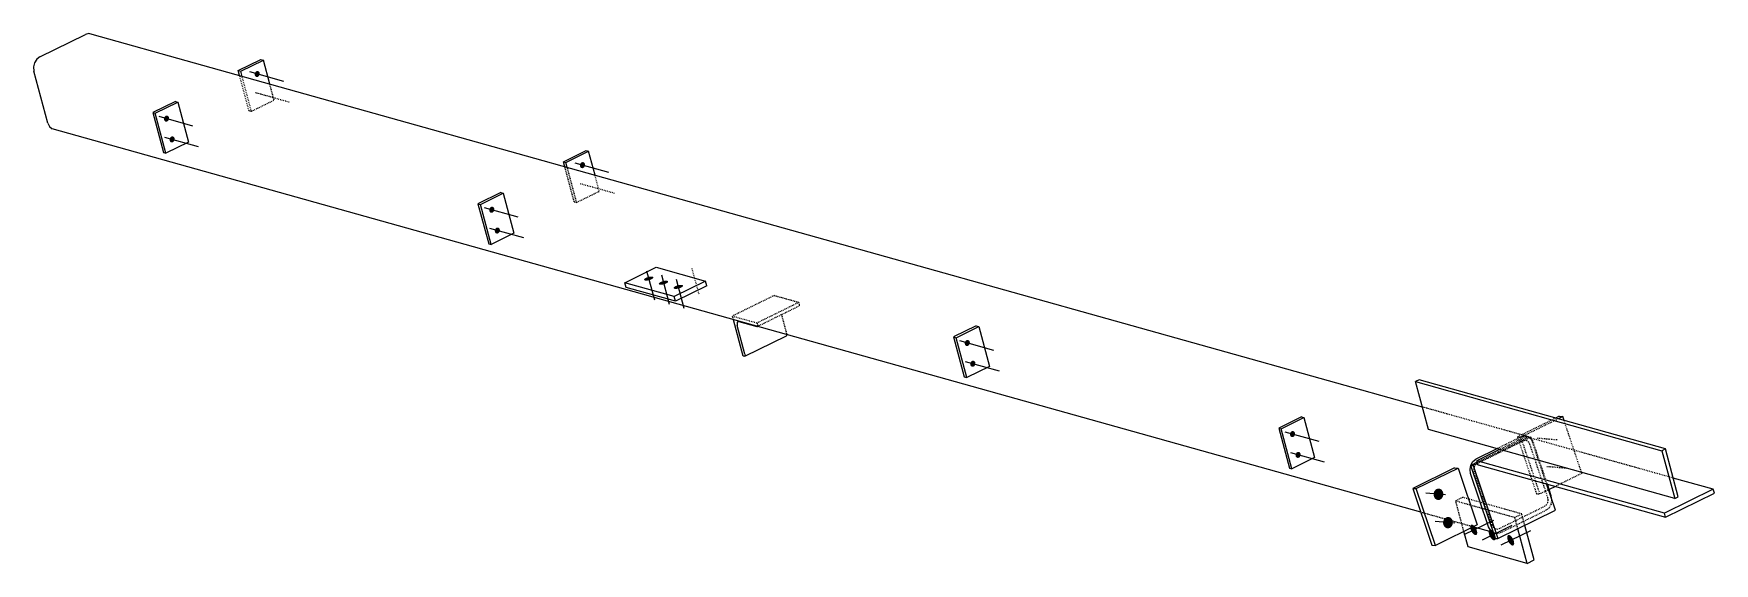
# Model space of a CAD drawing. Header units: millimetres. Extents: x 24 to 45421, y 9 to 1226.
# Drawn here: x 24 to 3841, y 24 to 1226 of the extents above; entities that cross this region are included whole.
import ezdxf

# ---------------------------------------------------------------- set-up
doc = ezdxf.new("R2010")
doc.units = ezdxf.units.MM
doc.linetypes.add('DXK_LINE_DOT2', pattern=[3.9198, 1.9599, -1.9599])
doc.layers.add('STÅL', color=7, linetype='Continuous')

msp = doc.modelspace()

# ---------------------------------------------------------------- hatches: boundary and pattern name
at = {"layer": 'STÅL', "linetype": 'Continuous'}
for points in [[(526.4, 1136.3), (526.9, 1137.7), (527.6, 1138.9), (528.5, 1140), (529.6, 1140.8), (530.7, 1141.4), (531.9, 1141.7), (533.2, 1141.6), (534.3, 1141.3), (535.3, 1140.7), (536.2, 1139.8), (536.9, 1138.8), (537.4, 1137.5), (537.6, 1136.1), (537.6, 1134.7), (537.3, 1133.2), (536.8, 1131.9), (536.1, 1130.6), (535.2, 1129.6), (534.1, 1128.7), (533, 1128.2), (531.7, 1127.9), (530.5, 1127.9), (529.4, 1128.2), (528.4, 1128.8), (527.5, 1129.7), (526.8, 1130.8), (526.3, 1132.1), (526.1, 1133.4), (526.1, 1134.9)], [(320.4, 1035.1), (320.9, 1036.5), (321.6, 1037.7), (322.5, 1038.8), (323.6, 1039.6), (324.8, 1040.2), (326, 1040.4), (327.2, 1040.4), (328.3, 1040.1), (329.4, 1039.5), (330.2, 1038.6), (330.9, 1037.5), (331.4, 1036.3), (331.6, 1034.9), (331.6, 1033.4), (331.3, 1032), (330.8, 1030.6), (330.1, 1029.4), (329.2, 1028.3), (328.1, 1027.5), (327, 1026.9), (325.8, 1026.7), (324.6, 1026.7), (323.4, 1027), (322.4, 1027.6), (321.5, 1028.5), (320.8, 1029.6), (320.3, 1030.8), (320.1, 1032.2), (320.1, 1033.6)], [(333, 987.9), (333.5, 989.3), (334.3, 990.5), (335.2, 991.6), (336.2, 992.4), (337.4, 993), (338.6, 993.2), (339.8, 993.2), (341, 992.9), (342, 992.3), (342.9, 991.4), (343.6, 990.3), (344.1, 989.1), (344.3, 987.7), (344.3, 986.2), (344, 984.8), (343.5, 983.4), (342.8, 982.2), (341.8, 981.1), (340.8, 980.3), (339.6, 979.7), (338.4, 979.5), (337.2, 979.5), (336.1, 979.8), (335, 980.4), (334.1, 981.3), (333.4, 982.4), (333, 983.6), (332.7, 985), (332.8, 986.4)], [(1265.1, 929.5), (1265.6, 930.8), (1266.3, 932.1), (1267.2, 933.1), (1268.3, 934), (1269.4, 934.5), (1270.7, 934.8), (1271.9, 934.8), (1273, 934.5), (1274, 933.9), (1274.9, 933), (1275.6, 931.9), (1276.1, 930.7), (1276.3, 929.3), (1276.3, 927.8), (1276, 926.4), (1275.5, 925), (1274.8, 923.8), (1273.9, 922.7), (1272.8, 921.9), (1271.7, 921.3), (1270.5, 921), (1269.2, 921.1), (1268.1, 921.4), (1267.1, 922), (1266.2, 922.9), (1265.5, 924), (1265, 925.2), (1264.8, 926.6), (1264.8, 928)], [(1059.1, 828.2), (1059.6, 829.6), (1060.3, 830.9), (1061.2, 831.9), (1062.3, 832.7), (1063.5, 833.3), (1064.7, 833.6), (1065.9, 833.6), (1067, 833.3), (1068.1, 832.6), (1068.9, 831.8), (1069.6, 830.7), (1070.1, 829.4), (1070.3, 828), (1070.3, 826.6), (1070.1, 825.2), (1069.5, 823.8), (1068.8, 822.6), (1067.9, 821.5), (1066.8, 820.7), (1065.7, 820.1), (1064.5, 819.8), (1063.3, 819.8), (1062.1, 820.2), (1061.1, 820.8), (1060.2, 821.6), (1059.5, 822.7), (1059, 824), (1058.8, 825.4), (1058.8, 826.8)], [(1071.7, 781), (1072.2, 782.4), (1073, 783.7), (1073.9, 784.7), (1074.9, 785.5), (1076.1, 786.1), (1077.3, 786.4), (1078.5, 786.4), (1079.7, 786.1), (1080.7, 785.4), (1081.6, 784.6), (1082.3, 783.5), (1082.8, 782.2), (1083, 780.8), (1083, 779.4), (1082.7, 778), (1082.2, 776.6), (1081.5, 775.4), (1080.5, 774.3), (1079.5, 773.5), (1078.3, 772.9), (1077.1, 772.6), (1075.9, 772.6), (1074.8, 773), (1073.7, 773.6), (1072.8, 774.4), (1072.1, 775.5), (1071.7, 776.8), (1071.4, 778.2), (1071.5, 779.6)], [(1422, 666.8), (1419.7, 666.3), (1417.6, 666), (1415.5, 665.8), (1413.8, 665.9), (1412.3, 666.1), (1411.2, 666.6), (1410.5, 667.2), (1410.3, 668), (1410.6, 668.8), (1411.3, 669.8), (1412.5, 670.7), (1414, 671.7), (1415.8, 672.6), (1417.8, 673.4), (1420, 674.1), (1422.3, 674.6), (1424.4, 674.9), (1426.5, 675), (1428.2, 675), (1429.7, 674.7), (1430.8, 674.3), (1431.5, 673.6), (1431.7, 672.9), (1431.4, 672), (1430.7, 671.1), (1429.5, 670.1), (1428, 669.2), (1426.2, 668.3), (1424.2, 667.5)], [(1455.6, 657.4), (1453.3, 656.9), (1451.1, 656.5), (1449.1, 656.4), (1447.3, 656.5), (1445.9, 656.7), (1444.8, 657.2), (1444.1, 657.8), (1443.9, 658.6), (1444.2, 659.4), (1444.9, 660.4), (1446, 661.3), (1447.5, 662.3), (1449.4, 663.2), (1451.4, 664), (1453.6, 664.7), (1455.8, 665.2), (1458, 665.5), (1460, 665.6), (1461.8, 665.6), (1463.3, 665.3), (1464.4, 664.9), (1465, 664.2), (1465.2, 663.5), (1465, 662.6), (1464.3, 661.7), (1463.1, 660.7), (1461.6, 659.8), (1459.8, 658.9), (1457.7, 658.1)], [(1489.1, 648), (1486.9, 647.5), (1484.7, 647.1), (1482.7, 647), (1480.9, 647.1), (1479.4, 647.3), (1478.4, 647.8), (1477.7, 648.4), (1477.5, 649.2), (1477.7, 650), (1478.5, 651), (1479.6, 651.9), (1481.1, 652.9), (1482.9, 653.8), (1485, 654.6), (1487.2, 655.3), (1489.4, 655.8), (1491.6, 656.1), (1493.6, 656.2), (1495.4, 656.2), (1496.9, 655.9), (1498, 655.5), (1498.6, 654.8), (1498.8, 654.1), (1498.6, 653.2), (1497.8, 652.3), (1496.7, 651.3), (1495.2, 650.4), (1493.4, 649.5), (1491.3, 648.7)], [(2139.2, 525.8), (2139.7, 527.2), (2140.4, 528.4), (2141.3, 529.5), (2142.4, 530.3), (2143.5, 530.9), (2144.7, 531.2), (2145.9, 531.1), (2147.1, 530.8), (2148.1, 530.2), (2149, 529.4), (2149.7, 528.3), (2150.2, 527), (2150.4, 525.6), (2150.4, 524.2), (2150.1, 522.7), (2149.6, 521.4), (2148.9, 520.1), (2148, 519.1), (2146.9, 518.2), (2145.8, 517.7), (2144.5, 517.4), (2143.3, 517.4), (2142.2, 517.7), (2141.2, 518.3), (2140.3, 519.2), (2139.6, 520.3), (2139.1, 521.6), (2138.9, 522.9), (2138.9, 524.4)], [(2151.8, 478.6), (2152.3, 480), (2153, 481.2), (2154, 482.3), (2155, 483.1), (2156.2, 483.7), (2157.4, 484), (2158.6, 484), (2159.7, 483.6), (2160.8, 483), (2161.7, 482.2), (2162.4, 481.1), (2162.8, 479.8), (2163.1, 478.4), (2163, 477), (2162.8, 475.6), (2162.3, 474.2), (2161.5, 472.9), (2160.6, 471.9), (2159.6, 471), (2158.4, 470.5), (2157.2, 470.2), (2156, 470.2), (2154.8, 470.5), (2153.8, 471.2), (2152.9, 472), (2152.2, 473.1), (2151.7, 474.4), (2151.5, 475.7), (2151.5, 477.2)], [(2877.9, 319), (2878.4, 320.4), (2879.1, 321.6), (2880, 322.7), (2881.1, 323.5), (2882.2, 324.1), (2883.4, 324.3), (2884.7, 324.3), (2885.8, 324), (2886.8, 323.4), (2887.7, 322.5), (2888.4, 321.4), (2888.9, 320.2), (2889.1, 318.8), (2889.1, 317.3), (2888.8, 315.9), (2888.3, 314.5), (2887.6, 313.3), (2886.7, 312.2), (2885.6, 311.4), (2884.5, 310.8), (2883.2, 310.6), (2882, 310.6), (2880.9, 310.9), (2879.9, 311.5), (2879, 312.4), (2878.3, 313.5), (2877.8, 314.7), (2877.6, 316.1), (2877.6, 317.5)], [(2890.5, 271.8), (2891, 273.2), (2891.8, 274.4), (2892.7, 275.5), (2893.7, 276.3), (2894.9, 276.9), (2896.1, 277.1), (2897.3, 277.1), (2898.4, 276.8), (2899.5, 276.2), (2900.4, 275.3), (2901.1, 274.2), (2901.5, 273), (2901.8, 271.6), (2901.8, 270.1), (2901.5, 268.7), (2901, 267.3), (2900.2, 266.1), (2899.3, 265), (2898.3, 264.2), (2897.1, 263.6), (2895.9, 263.4), (2894.7, 263.4), (2893.5, 263.7), (2892.5, 264.3), (2891.6, 265.2), (2890.9, 266.3), (2890.4, 267.5), (2890.2, 268.9), (2890.2, 270.3)], [(3203.8, 181.8), (3204.2, 184.4), (3205.2, 187), (3206.5, 189.2), (3208.2, 191.1), (3210.2, 192.5), (3212.4, 193.4), (3214.7, 193.8), (3217, 193.6), (3219.2, 192.9), (3221.2, 191.6), (3222.9, 189.8), (3224.3, 187.7), (3225.3, 185.2), (3225.7, 182.6), (3225.8, 179.9), (3225.3, 177.2), (3224.4, 174.7), (3223, 172.5), (3221.3, 170.6), (3219.3, 169.1), (3217.1, 168.2), (3214.8, 167.9), (3212.5, 168.1), (3210.3, 168.8), (3208.3, 170.1), (3206.6, 171.8), (3205.2, 174), (3204.3, 176.4), (3203.8, 179.1)], [(3225.4, 117.4), (3225.9, 120), (3226.8, 122.6), (3228.2, 124.8), (3229.9, 126.7), (3231.9, 128.1), (3234.1, 129), (3236.4, 129.4), (3238.7, 129.2), (3240.9, 128.5), (3242.9, 127.2), (3244.6, 125.4), (3246, 123.3), (3246.9, 120.8), (3247.4, 118.2), (3247.4, 115.5), (3247, 112.8), (3246, 110.3), (3244.7, 108.1), (3243, 106.2), (3241, 104.7), (3238.8, 103.8), (3236.5, 103.5), (3234.2, 103.7), (3232, 104.4), (3230, 105.7), (3228.2, 107.4), (3226.9, 109.6), (3225.9, 112), (3225.4, 114.7)], [(3300.4, 102.6), (3301.4, 100.1), (3302.2, 97.7), (3302.7, 95.3), (3302.8, 93.1), (3302.6, 91.2), (3302, 89.7), (3301.2, 88.6), (3300, 88.1), (3298.6, 88), (3297.1, 88.5), (3295.5, 89.5), (3293.8, 90.9), (3292.2, 92.7), (3290.7, 94.9), (3289.4, 97.2), (3288.3, 99.7), (3287.5, 102.2), (3287.1, 104.6), (3287, 106.8), (3287.2, 108.7), (3287.7, 110.2), (3288.6, 111.3), (3289.8, 111.8), (3291.1, 111.9), (3292.7, 111.4), (3294.3, 110.4), (3296, 109), (3297.6, 107.1), (3299.1, 105)], [(3342.3, 90.9), (3343.4, 88.4), (3344.2, 85.9), (3344.7, 83.5), (3344.8, 81.3), (3344.6, 79.4), (3344, 77.9), (3343.1, 76.9), (3342, 76.3), (3340.6, 76.3), (3339.1, 76.7), (3337.5, 77.7), (3335.8, 79.1), (3334.2, 81), (3332.7, 83.1), (3331.4, 85.5), (3330.3, 88), (3329.5, 90.5), (3329.1, 92.9), (3328.9, 95.1), (3329.2, 96.9), (3329.7, 98.5), (3330.6, 99.5), (3331.7, 100.1), (3333.1, 100.1), (3334.6, 99.6), (3336.3, 98.7), (3337.9, 97.2), (3339.5, 95.4), (3341, 93.2)], [(3384.3, 79.1), (3385.4, 76.6), (3386.2, 74.2), (3386.6, 71.8), (3386.8, 69.6), (3386.5, 67.7), (3386, 66.2), (3385.1, 65.1), (3384, 64.5), (3382.6, 64.5), (3381.1, 65), (3379.4, 66), (3377.8, 67.4), (3376.2, 69.2), (3374.7, 71.4), (3373.3, 73.7), (3372.3, 76.2), (3371.5, 78.7), (3371, 81.1), (3370.9, 83.3), (3371.1, 85.2), (3371.7, 86.7), (3372.6, 87.8), (3373.7, 88.3), (3375.1, 88.4), (3376.6, 87.9), (3378.2, 86.9), (3379.9, 85.5), (3381.5, 83.6), (3383, 81.5)]]:
    msp.add_hatch(color=96, dxfattribs=at).paths.add_polyline_path(points)

# ---------------------------------------------------------------- linework, layer by layer
at = {"layer": 'STÅL', "color": 2, "linetype": 'Continuous'}
for p, q in [((38.5, 1173.9), (141.5, 1224.5)), ((149.6, 1226.5), (141.5, 1224.5)), ((157.3, 1224.7), (149.6, 1226.5)), ((3178.3, 378.9), (157.3, 1224.7)), ((26.3, 1160.3), (24, 1150.9)), ((24, 1150.9), (24.8, 1141.4)), ((31.4, 1168.4), (26.3, 1160.3)), ((38.5, 1173.9), (31.4, 1168.4)), ((488.7, 1142.5), (540.2, 1167.9)), ((494.3, 1141), (545.8, 1166.3)), ((540.2, 1167.9), (545.8, 1166.3)), ((560.4, 1111.9), (545.8, 1166.3)), ((56.4, 1023.4), (24.8, 1141.4)), ((491.8, 1131.1), (488.7, 1142.5)), ((488.7, 1142.5), (494.3, 1141)), ((497.4, 1129.5), (494.3, 1141)), ((346.1, 1072.5), (294.6, 1047.2)), ((300.2, 1045.6), (351.7, 1070.9)), ((346.1, 1072.5), (351.7, 1070.9)), ((351.7, 1070.9), (376, 980.1)), ((294.6, 1047.2), (318.9, 956.4)), ((294.6, 1047.2), (300.2, 1045.6)), ((324.5, 954.8), (300.2, 1045.6)), ((56.4, 1023.4), (60.3, 1015.5)), ((60.3, 1015.5), (66.5, 1010.3)), ((3174.7, 140), (66.5, 1010.3)), ((318.9, 956.4), (324.5, 954.8)), ((376, 980.1), (324.5, 954.8)), ((1227.4, 935.7), (1278.9, 961)), ((1233, 934.1), (1284.5, 959.5)), ((1278.9, 961), (1284.5, 959.5)), ((1299.1, 905), (1284.5, 959.5)), ((1230.5, 924.2), (1227.4, 935.7)), ((1227.4, 935.7), (1233, 934.1)), ((1236.1, 922.7), (1233, 934.1)), ((1084.8, 865.6), (1033.3, 840.3)), ((1033.3, 840.3), (1057.6, 749.6)), ((1033.3, 840.3), (1038.9, 838.8)), ((1038.9, 838.8), (1090.4, 864.1)), ((1084.8, 865.6), (1090.4, 864.1)), ((1090.4, 864.1), (1114.7, 773.3)), ((1063.2, 748), (1038.9, 838.8)), ((1114.7, 773.3), (1063.2, 748)), ((1057.6, 749.6), (1063.2, 748)), ((1366.9, 661.1), (1438.2, 696.2)), ((1438.2, 696.2), (1550.2, 664.8)), ((1369.8, 650.2), (1366.9, 661.1)), ((1478.8, 629.8), (1366.9, 661.1)), ((1481.8, 618.9), (1369.8, 650.2)), ((1550.2, 664.8), (1478.8, 629.8)), ((1553.1, 653.9), (1481.8, 618.9)), ((1553.1, 653.9), (1550.2, 664.8)), ((1481.8, 618.9), (1478.8, 629.8)), ((1635.6, 494.7), (1613.5, 577.1)), ((1623.7, 572.8), (1622.1, 571.1)), ((1626, 572.9), (1623.7, 572.8)), ((1626, 572.9), (1666.3, 561.6)), ((1622.1, 571.1), (1621.6, 567.9)), ((1621.6, 567.9), (1622.2, 563.9)), ((1639.7, 498.6), (1622.2, 563.9)), ((1639, 494.1), (1734.1, 540.8)), ((1666.3, 561.6), (1667.5, 561.7)), ((1667.5, 561.7), (1667.7, 561.9)), ((1667.5, 561.7), (1667.9, 561.9)), ((1734.1, 540.8), (1734.8, 541.7)), ((1734.8, 541.7), (1735.1, 543.1)), ((2164.9, 563.2), (2113.4, 537.9)), ((2113.4, 537.9), (2137.7, 447.1)), ((2113.4, 537.9), (2119, 536.3)), ((2119, 536.3), (2170.5, 561.6)), ((2143.3, 445.6), (2119, 536.3)), ((2164.9, 563.2), (2170.5, 561.6)), ((2170.5, 561.6), (2194.8, 470.9)), ((1639.7, 498.6), (1640, 496.5)), ((1640, 496.5), (1639.8, 495)), ((1637.8, 494), (1635.6, 494.7)), ((1639, 494.1), (1637.8, 494)), ((1639.8, 495), (1639, 494.1)), ((2194.8, 470.9), (2143.3, 445.6)), ((2137.7, 447.1), (2143.3, 445.6)), ((3170.7, 440.4), (3162.8, 436.5)), ((3192, 327.6), (3162.8, 436.5)), ((3162.8, 436.5), (3722.4, 279.8)), ((3730.4, 283.7), (3170.7, 440.4)), ((2903.6, 356.4), (2852.1, 331.1)), ((2857.7, 329.5), (2909.2, 354.8)), ((2903.6, 356.4), (2909.2, 354.8)), ((2909.2, 354.8), (2933.5, 264)), ((3489.2, 357.8), (3480.7, 353.6)), ((3497.1, 357.1), (3486.6, 351.9)), ((3489.2, 357.8), (3497.1, 357.1)), ((3500.1, 348.2), (3497.1, 357.1)), ((2852.1, 331.1), (2876.4, 240.3)), ((2852.1, 331.1), (2857.7, 329.5)), ((2882, 238.7), (2857.7, 329.5)), ((3751.6, 170.9), (3192, 327.6)), ((3347.4, 284.1), (3299.8, 260.7)), ((3353.6, 282.3), (3302.1, 257)), ((3730.4, 283.7), (3722.4, 279.8)), ((3722.4, 279.8), (3751.6, 170.9)), ((3759.5, 174.8), (3730.4, 283.7)), ((2876.4, 240.3), (2882, 238.7)), ((2933.5, 264), (2882, 238.7)), ((3251.5, 241), (3156.4, 194.2)), ((3164.3, 193.6), (3259.4, 240.3)), ((3251.5, 241), (3259.4, 240.3)), ((3259.4, 240.3), (3302.7, 111.5)), ((3286.4, 237.4), (3288.1, 247)), ((3287.8, 227.8), (3286.4, 237.4)), ((3288.1, 247), (3292.9, 255.2)), ((3303, 253.7), (3288.5, 246.5)), ((3288.5, 246.5), (3293.7, 246.1)), ((3344.3, 80.6), (3288.5, 246.5)), ((3292.9, 255.2), (3299.8, 260.7)), ((3303.7, 251), (3293.7, 246.1)), ((3293.7, 246.1), (3349.6, 80.2)), ((3304.1, 249.6), (3302.1, 257)), ((3728.1, 137.7), (3302.1, 257)), ((3304.6, 247.9), (3730.5, 128.7)), ((3156.4, 194.2), (3199.8, 65.4)), ((3156.4, 194.2), (3164.3, 193.6)), ((3207.7, 64.8), (3164.3, 193.6)), ((3328.4, 107.3), (3287.8, 227.8)), ((3480.3, 144.4), (3460.1, 204.4)), ((3471, 177.4), (3462.1, 203.8)), ((3480.3, 198.7), (3466.1, 191.8)), ((3839, 192.2), (3728.1, 137.7)), ((3839, 192.2), (3748, 217.7)), ((3841.5, 183.2), (3839, 192.2)), ((3472.5, 167.8), (3471, 177.4)), ((3472.5, 167.6), (3472.5, 167.8)), ((3730.5, 128.7), (3841.5, 183.2)), ((3751.6, 170.9), (3759.5, 174.8)), ((3349.6, 80.2), (3480.3, 144.4)), ((3730.5, 128.7), (3728.1, 137.7)), ((3302.7, 111.5), (3207.7, 64.8)), ((3281.9, 61.6), (3272.5, 96.6)), ((3339.7, 93.8), (3293.2, 106.8)), ((3332.9, 99.2), (3328.4, 107.3)), ((3339.7, 93.8), (3332.9, 99.2)), ((3339.7, 93.8), (3339.9, 93.7)), ((3344.3, 80.6), (3349.6, 80.2)), ((3416.2, 24), (3395.1, 102.5)), ((3432, 31.8), (3411, 110.3)), ((3199.8, 65.4), (3207.7, 64.8)), ((3416.2, 24), (3281.9, 61.6)), ((3416.2, 24), (3432, 31.8))]:
    msp.add_line(p, q, dxfattribs=at)
at = {"layer": 'STÅL', "color": 7, "linetype": 'DXK_LINE_DOT2'}
for p, q in [((513, 1051.8), (491.8, 1131.1)), ((518.6, 1050.2), (497.4, 1129.5)), ((570.1, 1075.5), (560.4, 1111.9)), ((518.6, 1050.2), (570.1, 1075.5)), ((513, 1051.8), (518.6, 1050.2)), ((1251.8, 844.9), (1230.5, 924.2)), ((1257.3, 843.4), (1236.1, 922.7)), ((1308.8, 868.7), (1299.1, 905)), ((1251.8, 844.9), (1257.3, 843.4)), ((1257.3, 843.4), (1308.8, 868.7)), ((1706.3, 632.2), (1611.3, 585.4)), ((1762.3, 616.5), (1667.2, 569.8)), ((1706.3, 632.2), (1762.3, 616.5)), ((1762.3, 616.5), (1763.3, 612.9)), ((1763.6, 610.8), (1763.3, 612.9)), ((1763.3, 609.3), (1763.6, 610.8)), ((1611.3, 585.4), (1667.2, 569.8)), ((1613.5, 577.1), (1611.3, 585.4)), ((1667.9, 561.9), (1762.5, 608.4)), ((1734.8, 545.3), (1723.1, 589)), ((1762.5, 608.4), (1763.3, 609.3)), ((1667.2, 569.8), (1668.2, 566.1)), ((1667.7, 561.9), (1668.2, 562.6)), ((1668.2, 566.1), (1668.5, 564.1)), ((1668.5, 564.1), (1668.2, 562.6)), ((1735.1, 543.3), (1734.8, 545.3)), ((1735.1, 543.1), (1735.1, 543.3)), ((3419.1, 311.4), (3178.3, 378.9)), ((3480.7, 353.6), (3394.1, 311)), ((3486.6, 351.9), (3402, 310.4)), ((3540.4, 228.3), (3500.1, 348.2)), ((3419.2, 310.8), (3303, 253.7)), ((3424.4, 310.3), (3303.7, 251)), ((3402.8, 311.3), (3347.4, 284.1)), ((3413, 311.5), (3353.6, 282.3)), ((3394.1, 311), (3437.4, 182.2)), ((3394.1, 311), (3402, 310.4)), ((3445.3, 181.6), (3402, 310.4)), ((3402.8, 311.3), (3411, 313.3)), ((3411, 313.3), (3419.1, 311.4)), ((3748, 217.7), (3413, 311.5)), ((3419.1, 311.4), (3426, 306)), ((3419.2, 310.8), (3424.4, 310.3)), ((3460.1, 204.4), (3424.4, 310.3)), ((3426, 306), (3430.4, 297.9)), ((3406, 302), (3303, 251.4)), ((3410.9, 303.2), (3406, 302)), ((3415.7, 302.1), (3410.9, 303.2)), ((3419.8, 298.9), (3415.7, 302.1)), ((3422.5, 294), (3419.8, 298.9)), ((3463.1, 173.5), (3422.5, 294)), ((3462.1, 203.8), (3430.4, 297.9)), ((3295.9, 243.2), (3294.9, 237.5)), ((3294.9, 237.5), (3295.8, 231.7)), ((3336.3, 111.2), (3295.8, 231.7)), ((3298.8, 248.1), (3295.9, 243.2)), ((3303, 251.4), (3298.8, 248.1)), ((3304.5, 247.9), (3304.1, 249.6)), ((3304.5, 247.9), (3304.6, 247.9)), ((3466.1, 191.8), (3445.3, 181.6)), ((3540.4, 228.3), (3480.3, 198.7)), ((3269.7, 173.8), (3253.9, 166)), ((3272.5, 96.6), (3253.9, 166)), ((3253.9, 166), (3388.2, 128.4)), ((3404, 136.2), (3269.7, 173.8)), ((3352.9, 103.1), (3455.9, 153.7)), ((3437.4, 182.2), (3445.3, 181.6)), ((3455.9, 153.7), (3460.1, 157)), ((3460.1, 157), (3462.9, 161.9)), ((3462.9, 161.9), (3464, 167.7)), ((3464, 167.7), (3463.1, 173.5)), ((3470.7, 158.1), (3466, 150)), ((3470.7, 158.1), (3472.5, 167.6)), ((3293.2, 106.8), (3174.7, 140)), ((3356, 93.9), (3459, 144.5)), ((3388.2, 128.4), (3404, 136.2)), ((3395.1, 102.5), (3388.2, 128.4)), ((3411, 110.3), (3404, 136.2)), ((3466, 150), (3459, 144.5)), ((3336.3, 111.2), (3339, 106.3)), ((3339, 106.3), (3343.1, 103.1)), ((3339.9, 93.7), (3347.8, 91.9)), ((3343.1, 103.1), (3348, 101.9)), ((3347.8, 91.9), (3356, 93.9)), ((3348, 101.9), (3352.9, 103.1))]:
    msp.add_line(p, q, dxfattribs=at)
at = {"layer": 'STÅL', "color": 96, "linetype": 'Continuous'}
for p, q in [((592, 1117.9), (515.1, 1139.5)), ((386, 1016.7), (309.1, 1038.2)), ((398.7, 969.5), (321.7, 991)), ((1330.7, 911.1), (1253.8, 932.6)), ((1124.7, 809.9), (1047.8, 831.4)), ((1137.4, 762.7), (1060.4, 784.2)), ((1416.2, 688.2), (1434, 622)), ((1449.8, 678.8), (1467.6, 612.6)), ((1483.4, 669.4), (1501.1, 603.2)), ((2204.8, 507.4), (2127.9, 529)), ((2217.4, 460.2), (2140.5, 481.8)), ((2943.5, 300.6), (2866.6, 322.1)), ((2956.2, 253.4), (2879.2, 274.9)), ((3230.5, 179.5), (3185.8, 183.3)), ((3252.2, 115.1), (3207.5, 118.9)), ((3273.1, 89.2), (3340.4, 122.3)), ((3315.1, 77.5), (3382.4, 110.6)), ((3357, 65.7), (3424.4, 98.8))]:
    msp.add_line(p, q, dxfattribs=at)
at = {"layer": 'STÅL', "color": 96, "linetype": 'DXK_LINE_DOT2'}
for p, q in [((604.7, 1070.7), (527.7, 1092.3)), ((1343.4, 863.9), (1266.4, 885.4)), ((1535.3, 635), (1519.5, 694)), ((3484.1, 304.1), (3439.4, 307.9)), ((3505.7, 239.7), (3461, 243.5))]:
    msp.add_line(p, q, dxfattribs=at)

doc.saveas('drawing.dxf')
